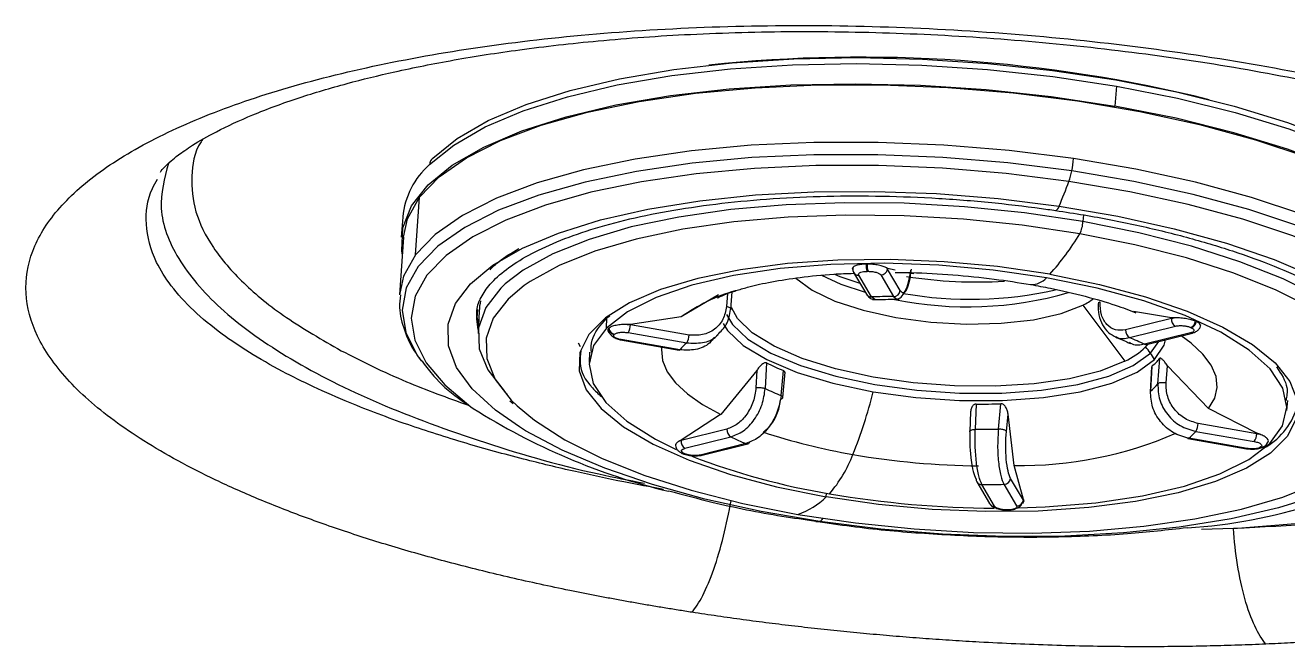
# Model space of a CAD drawing. Extents: x 525 to 613, y 487 to 635.
# Drawn here: x 569.126 to 571.44, y 580.882 to 582.021 of the extents above; entities that cross this region are included whole.
import ezdxf

# ---------------------------------------------------------------- set-up
doc = ezdxf.new("R2010")
doc.units = 0
doc.header["$MEASUREMENT"] = 0
doc.layers.add('1', color=4, linetype='Continuous')
doc.layers.add('STD TEST', color=3, linetype='Continuous')

# ---------------------------------------------------------------- blocks, each defined once
blk = doc.blocks.new('2023 VANGUARD')
at = {"layer": '1', "color": 3, "linetype": 'Continuous', "lineweight": 25}
for p, q in [((2.1658, -10.7813), (2.1632, -10.8181)), ((0.8816, -11.0905), (0.8889, -10.9848)), ((0.8581, -11.0212), (0.8555, -11.0581)), ((2.1055, -11.0173), (2.1046, -11.0297)), ((0.8594, -11.0583), (0.8521, -11.164)), ((1.683, -11.1172), (1.6823, -11.1151)), ((1.6844, -11.1228), (1.7077, -11.1624)), ((1.7171, -11.1675), (1.6938, -11.1279)), ((1.7072, -11.1076), (1.7092, -11.1076)), ((1.709, -11.1208), (1.7109, -11.1207)), ((1.7342, -11.1274), (1.7575, -11.167)), ((1.7466, -11.1158), (1.7447, -11.1144)), ((1.7447, -11.1144), (1.7465, -11.1165)), ((1.7465, -11.1165), (1.7466, -11.1158)), ((1.7698, -11.1561), (1.7465, -11.1165)), ((1.7607, -11.1185), (1.7466, -11.1158)), ((1.7858, -11.1237), (1.7948, -11.1249)), ((1.4369, -11.1637), (1.3684, -11.2044)), ((1.4533, -11.1616), (1.4514, -11.1853)), ((1.4594, -11.1899), (1.4619, -11.1583)), ((1.7233, -11.1721), (1.7171, -11.1675)), ((1.7575, -11.167), (1.7635, -11.1715)), ((0.9936, -11.2045), (0.9939, -11.1966)), ((0.9943, -11.2063), (0.9954, -11.1907)), ((0.9981, -11.1934), (0.996, -11.235)), ((2.1046, -11.1827), (2.1816, -11.2855)), ((2.2669, -11.2063), (2.1974, -11.1946)), ((0.9943, -11.2063), (0.9967, -11.2216)), ((1.2313, -11.2247), (1.2322, -11.2063)), ((1.2322, -11.2063), (1.2377, -11.2023)), ((1.2755, -11.218), (1.2696, -11.218)), ((1.2696, -11.218), (1.2755, -11.2188)), ((1.3684, -11.2044), (1.2755, -11.218)), ((1.2755, -11.2188), (1.2755, -11.218)), ((1.3829, -11.2375), (1.2755, -11.2188)), ((2.2669, -11.207), (2.1827, -11.2279)), ((2.2717, -11.206), (2.2669, -11.2063)), ((2.2669, -11.207), (2.2717, -11.206)), ((2.2669, -11.2063), (2.2669, -11.207)), ((2.311, -11.2123), (2.3123, -11.2129)), ((1.2353, -11.2257), (1.2359, -11.2251)), ((1.2457, -11.2367), (1.2463, -11.236)), ((1.2711, -11.2332), (1.3785, -11.2519)), ((2.1899, -11.2422), (2.274, -11.2213)), ((2.3016, -11.2336), (2.2175, -11.2545)), ((2.2211, -11.2549), (2.3052, -11.234)), ((2.3017, -11.2235), (2.3031, -11.2241)), ((1.1793, -11.252), (1.1835, -11.2586)), ((1.257, -11.2466), (1.3644, -11.2652)), ((1.3657, -11.2647), (1.2582, -11.246)), ((2.2243, -11.2541), (2.2194, -11.2594)), ((2.2283, -11.2705), (2.2436, -11.2493)), ((1.2006, -11.2691), (1.1997, -11.2876)), ((1.5248, -11.2888), (1.5224, -11.3355)), ((2.2419, -11.327), (2.2454, -11.2803)), ((1.5069, -11.3026), (1.4407, -11.3831)), ((1.5069, -11.3026), (1.5053, -11.3343)), ((1.5515, -11.3485), (1.5556, -11.3026)), ((1.5546, -11.3522), (1.5587, -11.3056)), ((2.2304, -11.2956), (2.2276, -11.3422)), ((2.2311, -11.2945), (2.2283, -11.3405)), ((2.2569, -11.3254), (2.2593, -11.2937)), ((2.3348, -11.3725), (2.2593, -11.2937)), ((1.0544, -11.3583), (1.0602, -11.3632)), ((2.4782, -11.376), (2.4798, -11.3576)), ((1.8987, -11.3785), (1.8973, -11.4141)), ((1.9091, -11.364), (1.9071, -11.4104)), ((1.9498, -11.4099), (1.9542, -11.3635)), ((1.9643, -11.4141), (1.9673, -11.3827)), ((1.9786, -11.4767), (1.9673, -11.3827)), ((2.4231, -11.4176), (2.3348, -11.3725)), ((1.4406, -11.3831), (1.3682, -11.4302)), ((2.423, -11.4184), (2.3156, -11.3997)), ((1.4523, -11.4099), (1.3682, -11.4309)), ((1.3753, -11.4452), (1.4594, -11.4242)), ((2.2971, -11.4275), (2.4045, -11.4461)), ((2.4058, -11.4456), (2.2984, -11.4269)), ((2.3112, -11.4141), (2.4186, -11.4328)), ((2.4231, -11.4176), (2.423, -11.4184)), ((2.423, -11.4184), (2.4286, -11.4195)), ((2.4286, -11.4195), (2.4231, -11.4176)), ((1.3682, -11.4302), (1.3641, -11.4322)), ((1.3641, -11.4322), (1.3682, -11.4309)), ((1.3682, -11.4309), (1.3682, -11.4302)), ((1.487, -11.4365), (1.4029, -11.4575)), ((1.4065, -11.4579), (1.4906, -11.4369)), ((2.4312, -11.4421), (2.4306, -11.4427)), ((2.4397, -11.44), (2.4403, -11.4394)), ((1.3698, -11.4544), (1.3711, -11.455)), ((1.3752, -11.4553), (1.3738, -11.4547)), ((1.9954, -11.5392), (1.9786, -11.4767)), ((1.9099, -11.5066), (1.9332, -11.5463)), ((1.9427, -11.5514), (1.9194, -11.5117)), ((1.9598, -11.5112), (1.9831, -11.5509)), ((1.9954, -11.54), (1.9721, -11.5003)), ((1.6343, -11.5343), (1.6347, -11.5274)), ((1.9943, -11.5463), (1.996, -11.5421)), ((1.996, -11.5421), (1.9954, -11.5392)), ((1.9954, -11.5392), (1.9954, -11.54)), ((1.9954, -11.54), (1.996, -11.5421)), ((1.9679, -11.558), (1.9659, -11.558)), ((1.9668, -11.5588), (1.9688, -11.5588)), ((2.3803, -11.5923), (2.322, -11.5938))]:
    blk.add_line(p, q, dxfattribs=at)
at = {"layer": '1', "color": 3, "linetype": 'Continuous', "lineweight": 25, "flags": 128}
for points in [[(0.9135, -10.9131), (0.9576, -10.8773), (1.0147, -10.8444), (1.0841, -10.8149), (1.1648, -10.7892), (1.2556, -10.7677), (1.3551, -10.7507), (1.462, -10.7385), (1.5746, -10.7312), (1.6913, -10.729), (1.8104, -10.7318), (1.9302, -10.7397), (2.049, -10.7525), (2.1649, -10.77), (2.2763, -10.792), (2.3816, -10.8182), (2.4792, -10.8481), (2.5678, -10.8814), (2.646, -10.9175), (2.7127, -10.956), (2.7669, -10.9962), (2.8078, -11.0376), (2.8349, -11.0796), (2.8427, -11.0997)], [(0.9072, -10.9252), (0.9515, -10.8892), (1.0089, -10.8561), (1.0788, -10.8264), (1.1599, -10.8006), (1.2512, -10.7789), (1.3513, -10.7619), (1.4588, -10.7496), (1.5721, -10.7422), (1.6895, -10.74), (1.8093, -10.7428), (1.9298, -10.7508), (2.0492, -10.7636), (2.1658, -10.7813)], [(0.8573, -11.0886), (0.8563, -11.0824), (0.858, -11.0408), (0.8742, -11.0006), (0.9046, -10.9621), (0.9489, -10.9261), (1.0064, -10.893), (1.0762, -10.8633), (1.1574, -10.8374), (1.2487, -10.8158), (1.3488, -10.7987), (1.4563, -10.7864), (1.5695, -10.7791), (1.6869, -10.7769), (1.8067, -10.7797), (1.9272, -10.7876), (2.0466, -10.8005), (2.1632, -10.8181)], [(0.8889, -10.9848), (0.925, -10.9475), (0.9747, -10.9127), (1.0372, -10.8811), (1.1115, -10.8531), (1.1967, -10.8291), (1.2915, -10.8094), (1.3944, -10.7943), (1.5041, -10.7841), (1.6188, -10.7789), (1.7369, -10.7788), (1.8568, -10.7837), (1.9766, -10.7937), (2.0945, -10.8085)], [(2.1658, -10.7813), (2.2778, -10.8034), (2.3837, -10.8297), (2.482, -10.8598), (2.571, -10.8933), (2.6497, -10.9297), (2.7167, -10.9683), (2.7713, -11.0088), (2.8077, -11.0448)], [(2.0945, -10.8085), (2.209, -10.828), (2.3183, -10.8518), (2.4208, -10.8796), (2.515, -10.9111), (2.5995, -10.9457), (2.6732, -10.9829), (2.7349, -11.0222), (2.7838, -11.0631), (2.819, -11.1049), (2.8402, -11.147), (2.847, -11.1889), (2.8468, -11.1958)], [(2.8447, -11.2264), (2.8483, -11.2133), (2.8499, -11.1718), (2.8371, -11.1296), (2.8099, -11.0873), (2.7687, -11.0457), (2.7142, -11.0052), (2.6471, -10.9665), (2.5685, -10.9302), (2.4794, -10.8967), (2.3812, -10.8666), (2.2753, -10.8403), (2.1632, -10.8181)], [(2.0872, -10.9142), (1.9692, -10.8994), (1.8495, -10.8894), (1.7296, -10.8844), (1.6115, -10.8846), (1.4968, -10.8898), (1.3871, -10.9), (1.2842, -10.915), (1.1894, -10.9347), (1.1042, -10.9588), (1.0299, -10.9868), (0.9674, -11.0184), (0.9177, -11.0532), (0.8816, -11.0905)], [(2.0842, -10.9367), (1.967, -10.9219), (1.848, -10.9121), (1.729, -10.9071), (1.6116, -10.9073), (1.4977, -10.9124), (1.3887, -10.9226), (1.2865, -10.9375), (1.1923, -10.9571), (1.1077, -10.981), (1.0338, -11.0088), (0.9718, -11.0402), (0.9224, -11.0747), (0.8865, -11.1118), (0.8646, -11.151), (0.857, -11.1917), (0.8637, -11.2332), (0.8848, -11.2751), (0.8922, -11.2854)], [(2.8395, -11.3014), (2.8397, -11.2945), (2.8329, -11.2527), (2.8117, -11.2106), (2.7765, -11.1688), (2.7276, -11.1279), (2.6659, -11.0886), (2.5922, -11.0513), (2.5077, -11.0167), (2.4135, -10.9853), (2.311, -10.9575), (2.2017, -10.9336), (2.0872, -10.9142)], [(2.079, -10.9559), (1.9639, -10.9414), (1.847, -10.9317), (1.7301, -10.9268), (1.6148, -10.927), (1.5029, -10.9321), (1.3959, -10.942), (1.2954, -10.9567), (1.2029, -10.9759), (1.1198, -10.9994), (1.0472, -11.0267), (0.9863, -11.0576), (0.9378, -11.0915), (0.9025, -11.1279), (0.881, -11.1664), (0.8735, -11.2064), (0.8801, -11.2472), (0.9008, -11.2883), (0.9352, -11.3291), (0.9829, -11.369), (0.9873, -11.3721)], [(2.7785, -11.4206), (2.8022, -11.3944), (2.8241, -11.3552), (2.8318, -11.3145), (2.825, -11.273), (2.804, -11.2311), (2.7689, -11.1896), (2.7204, -11.149), (2.6591, -11.1099), (2.5859, -11.0729), (2.5019, -11.0386), (2.4083, -11.0073), (2.3065, -10.9797), (2.1979, -10.956), (2.0842, -10.9367)], [(2.7418, -11.4478), (2.7491, -11.4419), (2.7843, -11.4055), (2.8059, -11.367), (2.8134, -11.327), (2.8067, -11.2862), (2.786, -11.2451), (2.7516, -11.2043), (2.7039, -11.1644), (2.6437, -11.126), (2.5718, -11.0897), (2.4893, -11.0559), (2.3974, -11.0253), (2.2974, -10.9981), (2.1907, -10.9748), (2.079, -10.9559)], [(0.8594, -11.0583), (0.8668, -11.0243), (0.8889, -10.9848)], [(1.0719, -11.406), (1.0279, -11.3753), (0.9856, -11.3364), (0.9567, -11.2968), (0.9419, -11.2571), (0.9412, -11.2179), (0.9547, -11.1798), (0.9823, -11.1435), (1.0233, -11.1095), (1.0773, -11.0784), (1.1433, -11.0506), (1.2204, -11.0266), (1.3072, -11.0068), (1.4025, -10.9914), (1.5047, -10.9807), (1.6123, -10.975), (1.7234, -10.9742), (1.8364, -10.9784), (1.9495, -10.9875), (2.0609, -11.0014)], [(2.1046, -11.0297), (1.9974, -11.0137), (1.8875, -11.0024), (1.7769, -10.9961), (1.6674, -10.9949), (1.5608, -10.9987), (1.4591, -11.0075), (1.3639, -11.0212), (1.2769, -11.0395), (1.1995, -11.0622), (1.1332, -11.0887), (1.0789, -11.1187), (1.046, -11.1439)], [(2.0609, -11.0014), (2.1688, -11.0198), (2.2716, -11.0426), (2.3676, -11.0692), (2.4553, -11.0993), (2.5334, -11.1324), (2.6005, -11.1681), (2.6557, -11.2056), (2.698, -11.2445), (2.7268, -11.2841), (2.7417, -11.3239), (2.7424, -11.3631), (2.7288, -11.4011), (2.7013, -11.4374), (2.6602, -11.4714), (2.6063, -11.5025), (2.5848, -11.5125)], [(2.0987, -11.052), (1.9934, -11.0363), (1.8855, -11.0252), (1.7769, -11.019), (1.6693, -11.0178), (1.5647, -11.0216), (1.4647, -11.0302), (1.3713, -11.0437), (1.2858, -11.0617), (1.2098, -11.0839), (1.1447, -11.11), (1.0914, -11.1395), (1.0805, -11.147)], [(2.6419, -11.2455), (2.6396, -11.2431), (2.5961, -11.2053), (2.5397, -11.1689), (2.4714, -11.1347), (2.3923, -11.1031), (2.3037, -11.0748), (2.2073, -11.0502), (2.1046, -11.0297)], [(2.6268, -11.2645), (2.6241, -11.2616), (2.5814, -11.2244), (2.526, -11.1888), (2.4589, -11.1551), (2.3812, -11.1241), (2.2942, -11.0963), (2.1995, -11.0721), (2.0987, -11.052)], [(0.8816, -11.0905), (0.8595, -11.1299), (0.8521, -11.1638)], [(2.0439, -11.1262), (1.9482, -11.1122), (1.8501, -11.1031), (1.7518, -11.0991), (1.6554, -11.1002), (1.5631, -11.1065), (1.477, -11.1178), (1.3989, -11.1338), (1.3307, -11.1542), (1.2739, -11.1786), (1.2297, -11.2063), (1.199, -11.2368), (1.1827, -11.2694), (1.1811, -11.3033), (1.1941, -11.3379), (1.2216, -11.3722), (1.2628, -11.4057), (1.3169, -11.4374), (1.3827, -11.4668), (1.4587, -11.4931), (1.5432, -11.5157), (1.6343, -11.5343)], [(2.0378, -11.1325), (1.9402, -11.1184), (1.8402, -11.1095), (1.7402, -11.1061), (1.6426, -11.1081), (1.5498, -11.1157), (1.4641, -11.1286), (1.3877, -11.1464), (1.3224, -11.1687), (1.2698, -11.1951), (1.2313, -11.2247)], [(2.0439, -11.1262), (2.135, -11.1447), (2.2194, -11.1673), (2.2954, -11.1936), (2.3612, -11.223), (2.4153, -11.2547), (2.4566, -11.2882), (2.484, -11.3225), (2.4971, -11.3571), (2.4954, -11.391), (2.4791, -11.4236), (2.4485, -11.4541), (2.4043, -11.4818), (2.3474, -11.5062), (2.2792, -11.5266), (2.2012, -11.5426), (2.1151, -11.5539), (2.0228, -11.5602), (1.9264, -11.5613), (1.828, -11.5573), (1.7299, -11.5482), (1.6343, -11.5343)], [(1.6964, -11.1432), (1.6599, -11.1307), (1.6502, -11.1267)], [(1.683, -11.1172), (1.6831, -11.1194), (1.6836, -11.1212)], [(1.046, -11.1439), (1.0378, -11.1517), (1.0103, -11.1871), (0.9971, -11.2243), (0.9984, -11.2626), (1.014, -11.3014), (1.0439, -11.34), (1.0495, -11.3458)], [(1.0805, -11.147), (1.051, -11.1719), (1.024, -11.2066), (1.011, -11.2431), (1.0123, -11.2807), (1.0277, -11.3189), (1.057, -11.3568), (1.0677, -11.3674)], [(1.5783, -11.1327), (1.5787, -11.1331), (1.6083, -11.1552), (1.6501, -11.1752), (1.702, -11.1922), (1.7616, -11.2053), (1.8257, -11.2139), (1.8913, -11.2175), (1.955, -11.216), (2.0137, -11.2095), (2.0644, -11.1982), (2.1046, -11.1827)], [(1.7064, -11.1598), (1.6618, -11.1451), (1.626, -11.1284)], [(2.4469, -11.4361), (2.4705, -11.4039), (2.4785, -11.3698), (2.4708, -11.3347), (2.4476, -11.2996), (2.4094, -11.2652), (2.3571, -11.2324), (2.292, -11.202), (2.2159, -11.1748), (2.1304, -11.1514), (2.0378, -11.1325)], [(2.1816, -11.2855), (2.1361, -11.3036), (2.0799, -11.3176), (2.015, -11.3271), (1.9438, -11.3315), (1.8691, -11.3309), (1.7935, -11.3251), (1.7201, -11.3145), (1.6514, -11.2994), (1.5902, -11.2803), (1.5386, -11.2581), (1.4987, -11.2335), (1.4718, -11.2074), (1.4608, -11.187)], [(0.9964, -11.2274), (0.9938, -11.2084), (0.9936, -11.2045)], [(1.4451, -11.2167), (1.4531, -11.229), (1.4822, -11.2566), (1.5253, -11.2826), (1.5808, -11.306), (1.6465, -11.3259), (1.7199, -11.3415)], [(1.4514, -11.1997), (1.4622, -11.2182), (1.4907, -11.2452), (1.5329, -11.2706), (1.5872, -11.2935), (1.6515, -11.313), (1.7234, -11.3283), (1.8, -11.3388), (1.8785, -11.3442), (1.9558, -11.3442), (2.0289, -11.3388), (2.0951, -11.3282), (2.1518, -11.3129), (2.1967, -11.2934), (2.2283, -11.2705)], [(1.2313, -11.2247), (1.2077, -11.257), (1.1996, -11.2911), (1.2073, -11.3261), (1.2305, -11.3613), (1.2688, -11.3957), (1.321, -11.4285), (1.3589, -11.4472)], [(2.3347, -11.3725), (2.346, -11.3534), (2.3505, -11.3336), (2.3485, -11.3133), (2.3397, -11.2928), (2.3244, -11.2725), (2.3028, -11.2524), (2.2846, -11.2391)], [(1.2565, -11.2463), (1.2569, -11.2465), (1.2576, -11.2465), (1.2582, -11.246)], [(1.3324, -11.2597), (1.332, -11.264), (1.334, -11.2842), (1.3428, -11.3047), (1.358, -11.3251), (1.3797, -11.3451), (1.4073, -11.3646), (1.4407, -11.3831)], [(1.3657, -11.2647), (1.365, -11.2652), (1.3644, -11.2652)], [(2.2359, -11.2825), (2.2533, -11.2564), (2.2558, -11.2463)], [(1.7199, -11.3415), (1.7982, -11.3523), (1.8784, -11.3577), (1.9574, -11.3577), (2.0321, -11.3522), (2.0998, -11.3414), (2.1577, -11.3258), (2.2037, -11.3059), (2.2359, -11.2825)], [(1.0677, -11.3674), (1.0997, -11.3939), (1.1551, -11.4296), (1.2222, -11.4633), (1.2999, -11.4942), (1.3868, -11.5221), (1.4815, -11.5462), (1.5824, -11.5664)], [(1.6227, -11.5795), (1.5147, -11.5611), (1.4119, -11.5384), (1.3159, -11.5117), (1.2282, -11.4816), (1.1502, -11.4485), (1.0831, -11.4129), (1.0719, -11.406)], [(2.2971, -11.4275), (2.2977, -11.4274), (2.2984, -11.4269)], [(1.5824, -11.5664), (1.6877, -11.5821), (1.7955, -11.5931), (1.9042, -11.5993), (2.0118, -11.6006), (2.1164, -11.5968), (2.2163, -11.5881), (2.3098, -11.5747), (2.3953, -11.5567), (2.4712, -11.5345), (2.5364, -11.5084), (2.5897, -11.4789), (2.6286, -11.448)], [(1.9862, -11.5545), (2.0356, -11.5527), (2.1283, -11.5452), (2.214, -11.5323), (2.2904, -11.5145), (2.3557, -11.4921), (2.4083, -11.4658), (2.4469, -11.4361)], [(2.4058, -11.4456), (2.4051, -11.4461), (2.4045, -11.4461)], [(2.5848, -11.5125), (2.5402, -11.5303), (2.4632, -11.5543), (2.3763, -11.5742), (2.281, -11.5895), (2.1788, -11.6002), (2.0713, -11.606), (1.9602, -11.6067), (1.8472, -11.6026), (1.7341, -11.5934), (1.6227, -11.5795)], [(1.9338, -11.5471), (1.9335, -11.5467), (1.9332, -11.5463)], [(1.9668, -11.5588), (1.9668, -11.5588), (1.9664, -11.5586), (1.9659, -11.558)], [(1.9679, -11.558), (1.9684, -11.5586), (1.9688, -11.5588), (1.9692, -11.5586), (1.9693, -11.5585)]]:
    blk.add_lwpolyline(points, dxfattribs=at)
at = {"layer": '1', "color": 3, "linetype": 'Continuous', "lineweight": 25}
for centre, radius, start, end in [((1.6965, -13.392), 2.6638, 76.1075, 95.9813), ((0.9236, -10.9262), 0.0165, 127.6969, 176.7211), ((1.9026, -10.901), 0.1851, 348.8818, 355.9126), ((1.005, -11.0358), 0.1477, 131.4842, 174.3108), ((1.9625, -10.9141), 0.1238, 340.2743, 349.4837), ((0.8689, -10.5001), 1.2931, 337.1923, 339.3639), ((2.0512, -11), 0.00983, 290.5091, 351.6951), ((2.0489, -11.0268), 0.0558, 333.1642, 357.076), ((1.6866, -10.8049), 0.4805, 318.0373, 329.0457), ((1.6934, -11.1173), 0.0106, 207.454, 272.0707), ((1.7384, -11.1101), 0.0313, 175.4463, 199.8636), ((1.7404, -11.1101), 0.0313, 175.4463, 199.8636), ((1.7341, -11.1149), 0.0125, 270.4413, 352.8266), ((1.9102, -10.2971), 0.8431, 261.2182, 273.4307), ((2.0107, -11.1095), 0.0355, 266.6385, 319.6989), ((1.5567, -11.4664), 0.3226, 106.0881, 125.7097), ((1.7167, -11.1569), 0.0106, 211.3152, 272.0113), ((1.7531, -12.498), 1.3309, 89.8106, 91.5517), ((1.7574, -11.1546), 0.0125, 270.4412, 352.8285), ((1.8936, -10.525), 0.6609, 258.2823, 286.217), ((1.8988, -10.472), 0.7001, 259.8406, 282.8437), ((2.0467, -11.0661), 0.1302, 296.3644, 306.4123), ((1.0994, -11.1985), 0.1014, 166.6877, 177.0869), ((1.2477, -11.2182), 0.0278, 327.278, 358.7422), ((2.282, -11.2084), 0.0152, 174.7626, 238.2454), ((2.2968, -11.21), 0.0144, 290.1061, 350.7806), ((2.2981, -11.2106), 0.0144, 290.1061, 350.7806), ((1.248, -11.2241), 0.0128, 187.2859, 259.611), ((1.2486, -11.2234), 0.0128, 187.2859, 259.611), ((1.3551, -11.2368), 0.0278, 327.2782, 358.7427), ((2.1979, -11.2293), 0.0152, 174.7615, 238.2453), ((1.9775, -11.7553), 0.5553, 64.395, 67.5137), ((2.3039, -11.2289), 0.00527, 243.6442, 295.5349), ((1.4565, -11.343), 0.12, 130.5609, 139.2257), ((2.1174, -11.1519), 0.1482, 295.6349, 313.4729), ((2.2198, -11.2496), 0.00546, 244.256, 283.2077), ((2.122, -11.3468), 0.1308, 35.6583, 41.8924), ((1.73, -10.8702), 0.4662, 243.8829, 248.0259), ((2.1233, -11.3458), 0.1292, 29.3767, 35.6616), ((2.1674, -11.2163), 0.1008, 309.1392, 320.6474), ((1.7268, -10.9165), 0.4663, 243.996, 247.9126), ((2.1643, -11.2626), 0.1008, 309.4533, 320.3333), ((0.9884, -11.1698), 0.7514, 337.571, 346.7906), ((1.6243, -10.3685), 1.1887, 237.5926, 256.4183), ((1.9184, -10.2465), 1.1176, 269.5248, 271.8374), ((2.3745, -11.3327), 0.1281, 300.8172, 344.7164), ((2.2878, -11.3991), 0.0278, 327.2782, 358.7426), ((1.4674, -11.4113), 0.0152, 174.7614, 238.2453), ((1.6994, -10.9235), 0.5553, 244.395, 247.5137), ((1.863, -10.3878), 1.0837, 251.4281, 260.436), ((1.9152, -10.2927), 1.1177, 269.588, 271.7742), ((1.989, -10.7566), 0.7202, 269.1721, 293.3773), ((2.2978, -11.4257), 0.00185, 191.6075, 249.0677), ((2.2204, -11.3357), 0.12, 310.5609, 319.2257), ((2.3952, -11.4177), 0.0278, 327.278, 358.7422), ((1.3833, -11.4323), 0.0152, 174.7626, 238.2454), ((1.4894, -11.4316), 0.00546, 244.256, 283.2077), ((1.4885, -11.4306), 0.00666, 288.3542, 341.91), ((2.2404, -10.6507), 0.9417, 273.3997, 302.1722), ((2.4325, -11.4327), 0.0102, 258.8942, 314.1052), ((2.4332, -11.4324), 0.00996, 258.2463, 344.7723), ((1.3722, -11.4489), 0.00596, 236.3902, 285.8623), ((1.3735, -11.4493), 0.00615, 246.8366, 285.3354), ((1.843, -10.2876), 1.2572, 248.784, 260.724), ((1.4053, -11.4526), 0.00546, 244.256, 283.2076), ((1.4517, -11.3681), 0.2476, 319.6421, 339.0805), ((1.9297, -10.022), 1.4556, 260.2388, 269.3599), ((1.9187, -11.5016), 0.0101, 177.3341, 210.2893), ((1.919, -11.5011), 0.0106, 211.3152, 272.0113), ((1.9238, -10.1808), 1.3309, 269.8106, 271.5517), ((1.9597, -11.4988), 0.0125, 270.4412, 352.8284), ((1.5361, -11.4336), 0.1406, 289.2292, 314.2926), ((1.9503, -9.7257), 1.8292, 260.2436, 269.7318), ((1.983, -11.5384), 0.0125, 270.4413, 352.8266), ((1.9423, -11.5407), 0.0107, 217.2089, 271.8112), ((1.6202, -11.5419), 0.0377, 262.0937, 273.8169), ((1.6177, -11.5701), 0.0106, 298.0633, 340.2041)]:
    blk.add_arc(centre, radius, start, end, dxfattribs=at)
for points, knots in [([(1.3879, -11.7458), (1.3795, -11.7444), (1.3626, -11.7418), (1.3373, -11.7377), (1.3122, -11.7335), (1.2872, -11.7292), (1.2624, -11.7247), (1.2376, -11.7202), (1.213, -11.7155), (1.1884, -11.7107), (1.1356, -11.7001), (1.0562, -11.6828), (0.9533, -11.6575), (0.8552, -11.6304), (0.7617, -11.6012), (0.6735, -11.5703), (0.5909, -11.5378), (0.5146, -11.5037), (0.4451, -11.4683), (0.3827, -11.4318), (0.3098, -11.3822), (0.2376, -11.3182), (0.1834, -11.2396), (0.1622, -11.1608), (0.1746, -11.083), (0.2203, -11.0081), (0.2854, -10.9492), (0.3529, -10.9049), (0.4113, -10.8732), (0.4767, -10.8433), (0.5727, -10.806), (0.7094, -10.7646), (0.8959, -10.7244), (1.102, -10.6944), (1.3229, -10.6756), (1.5547, -10.6682), (1.793, -10.6726), (2.0327, -10.6886), (2.2701, -10.7161), (2.4995, -10.7542), (2.7174, -10.8024), (2.9192, -10.8595), (3.1015, -10.9244), (3.2595, -10.9955), (3.3688, -11.0585), (3.4414, -11.1104), (3.4884, -11.15), (3.5279, -11.1901), (3.5592, -11.2302), (3.5823, -11.2702), (3.5942, -11.302), (3.5996, -11.3258), (3.6019, -11.3416), (3.6028, -11.3573), (3.6025, -11.3729), (3.6012, -11.3832), (3.6005, -11.3884)], [0, 0, 0, 0, 0.003462, 0.006926, 0.010391, 0.013859, 0.017331, 0.020807, 0.02429, 0.027779, 0.031275, 0.046971, 0.062533, 0.07812, 0.093684, 0.109412, 0.125127, 0.140835, 0.1566, 0.172343, 0.188048, 0.219145, 0.250389, 0.281699, 0.3128, 0.344153, 0.375277, 0.390842, 0.406545, 0.422226, 0.437812, 0.46894, 0.500291, 0.531392, 0.562708, 0.593912, 0.625049, 0.656372, 0.687465, 0.718808, 0.749941, 0.781173, 0.812566, 0.843941, 0.874983, 0.890551, 0.906218, 0.921927, 0.937485, 0.953074, 0.968621, 0.974919, 0.9812, 0.987471, 0.993736, 1, 1, 1, 1]), ([(0.414, -10.9389), (0.4161, -10.936), (0.42, -10.9306), (0.4315, -10.9199), (0.447, -10.9072), (0.4741, -10.8882), (0.518, -10.863), (0.5826, -10.8331), (0.6635, -10.8032), (0.7514, -10.777), (0.8461, -10.7537), (0.9514, -10.7326), (1.0761, -10.7132), (1.2205, -10.6968), (1.3886, -10.6849), (1.5761, -10.6798), (1.7757, -10.6832), (1.9795, -10.6953), (2.1833, -10.7162), (2.3831, -10.7455), (2.5703, -10.7819), (2.7346, -10.8221), (2.8692, -10.8617), (2.9768, -10.8988), (3.0718, -10.9362), (3.1545, -10.9737), (3.2351, -11.0166), (3.2932, -11.0537), (3.3346, -11.0846), (3.3634, -11.1094), (3.373, -11.1203), (3.378, -11.126)], [0, 0, 0, 0, 0.02862, 0.051392, 0.068259, 0.089561, 0.116422, 0.149129, 0.183838, 0.215104, 0.242957, 0.274717, 0.307205, 0.343568, 0.384013, 0.427765, 0.472579, 0.518001, 0.563356, 0.609188, 0.65524, 0.697516, 0.734378, 0.765727, 0.793464, 0.827848, 0.858554, 0.896338, 0.926954, 0.961697, 1, 1, 1, 1]), ([(0.4912, -10.8792), (0.4903, -10.8805), (0.4755, -10.902), (0.4692, -10.9464), (0.4747, -11.0113), (0.5072, -11.0771), (0.5631, -11.1423), (0.6407, -11.2061), (0.7103, -11.2462), (0.7451, -11.2662)], [0, 0, 0, 0, 0.010639, 0.175533, 0.340426, 0.50532, 0.670213, 0.835107, 1, 1, 1, 1]), ([(0.4286, -10.9229), (0.4214, -10.9503), (0.4063, -11.0074), (0.4408, -11.0975), (0.5175, -11.189), (0.6383, -11.2771), (0.7977, -11.3592), (0.9926, -11.4317), (1.1634, -11.4824), (1.2729, -11.5037), (1.3009, -11.5091)], [0, 0, 0, 0, 0.127263, 0.264827, 0.40239, 0.539953, 0.677517, 0.81508, 0.952644, 1, 1, 1, 1]), ([(1.3359, -11.5204), (1.3116, -11.516), (1.2566, -11.5059), (1.1708, -11.4874), (1.0736, -11.4641), (0.9702, -11.4355), (0.863, -11.4013), (0.7703, -11.3663), (0.6952, -11.3333), (0.6332, -11.3025), (0.5769, -11.2703), (0.5218, -11.233), (0.4725, -11.1923), (0.4326, -11.1483), (0.3994, -11.0953), (0.3843, -11.0354), (0.3899, -10.9842), (0.4053, -10.9574), (0.4086, -10.9516)], [0, 0, 0, 0, 0.038837, 0.0879382, 0.1425027, 0.205849, 0.2750242, 0.3500538, 0.40238, 0.4505809, 0.5082786, 0.5624306, 0.6303958, 0.7002209, 0.765555, 0.8720266, 0.9725137, 1, 1, 1, 1]), ([(0.9945, -11.202), (0.9943, -11.1999), (0.9928, -11.1886), (0.9995, -11.1709), (1.0169, -11.144), (1.0459, -11.1174), (1.0871, -11.0909), (1.1391, -11.0662), (1.2014, -11.0438), (1.2733, -11.0242), (1.354, -11.008), (1.442, -10.9954), (1.5362, -10.9868), (1.6349, -10.9824), (1.7369, -10.9822), (1.8404, -10.9863), (1.9422, -10.9946), (2.0134, -11.0032), (2.0499, -11.0085), (2.0546, -11.0092)], [0, 0, 0, 0, 0.016605, 0.09187, 0.153238, 0.21866, 0.281954, 0.345105, 0.40866, 0.472737, 0.537256, 0.602107, 0.667198, 0.732455, 0.797822, 0.863257, 0.928723, 0.990731, 1, 1, 1, 1]), ([(2.0546, -11.0092), (2.0721, -11.0119), (2.1228, -11.0197), (2.204, -11.0356), (2.2952, -11.0577), (2.3797, -11.0829), (2.4562, -11.1108), (2.5234, -11.1407), (2.5804, -11.172), (2.6262, -11.2039), (2.6603, -11.2353), (2.6823, -11.2649), (2.6934, -11.2895), (2.6937, -11.3029), (2.6939, -11.3088)], [0, 0, 0, 0, 0.047323, 0.137361, 0.227304, 0.317035, 0.406465, 0.495476, 0.583917, 0.671623, 0.758511, 0.844913, 0.931815, 1, 1, 1, 1]), ([(1.0181, -11.1178), (1.0232, -11.1126), (1.0364, -11.0993), (1.0576, -11.0868), (1.0706, -11.0792)], [0, 0, 0, 0, 0.386338, 1, 1, 1, 1]), ([(1.471, -11.1556), (1.4778, -11.1534), (1.495, -11.1481), (1.5341, -11.1395), (1.5864, -11.1315), (1.6376, -11.126), (1.6721, -11.1247), (1.6843, -11.1243)], [0, 0, 0, 0, 0.149602, 0.374583, 0.613497, 0.863786, 1, 1, 1, 1]), ([(1.7072, -11.1076), (1.7038, -11.1078), (1.6969, -11.1081), (1.6888, -11.11), (1.6833, -11.1125), (1.6827, -11.1143), (1.6823, -11.1151)], [0, 0, 0, 0, 0.247558, 0.500834, 0.753648, 1, 1, 1, 1]), ([(1.6835, -11.1134), (1.6831, -11.1149), (1.6824, -11.1173), (1.6833, -11.1209), (1.6844, -11.1228), (1.685, -11.1237)], [0, 0, 0, 0, 0.422366, 0.711929, 1, 1, 1, 1]), ([(1.6938, -11.1279), (1.6936, -11.1269), (1.6931, -11.1248), (1.6969, -11.1225), (1.7024, -11.1211), (1.7068, -11.1209), (1.709, -11.1208)], [0, 0, 0, 0, 0.279486, 0.559002, 0.779415, 1, 1, 1, 1]), ([(1.7447, -11.1144), (1.7429, -11.1135), (1.7393, -11.1118), (1.7304, -11.1095), (1.7199, -11.1079), (1.7127, -11.1077), (1.7092, -11.1076)], [0, 0, 0, 0, 0.246603, 0.499388, 0.752586, 1, 1, 1, 1]), ([(1.7109, -11.1207), (1.7138, -11.1208), (1.7196, -11.121), (1.727, -11.1228), (1.7321, -11.125), (1.7335, -11.1266), (1.7342, -11.1274)], [0, 0, 0, 0, 0.279658, 0.559227, 0.779582, 1, 1, 1, 1]), ([(1.7607, -11.123), (1.7705, -11.123), (1.8052, -11.123), (1.8665, -11.1268), (1.9403, -11.134), (1.9866, -11.1414), (2.0087, -11.1449)], [0, 0, 0, 0, 0.120039, 0.421171, 0.723738, 1, 1, 1, 1]), ([(1.7634, -11.1719), (1.7661, -11.1711), (1.7714, -11.1694), (1.779, -11.1578), (1.7856, -11.1408), (1.7881, -11.1262), (1.7894, -11.1189)], [0, 0, 0, 0, 0.253419, 0.504157, 0.752482, 1, 1, 1, 1]), ([(1.7896, -11.1169), (1.7886, -11.1248), (1.7866, -11.1405), (1.7814, -11.1558), (1.7755, -11.1625), (1.7717, -11.1583), (1.7698, -11.1561)], [0, 0, 0, 0, 0.249817, 0.500222, 0.750496, 1, 1, 1, 1]), ([(2.3803, -11.5923), (2.4614, -11.586), (2.6236, -11.5733), (2.8403, -11.5346), (3.0288, -11.4829), (3.1817, -11.4182), (3.2952, -11.3431), (3.3633, -11.2596), (3.3892, -11.1824), (3.3733, -11.1333), (3.3673, -11.1147)], [0, 0, 0, 0, 0.13147, 0.262941, 0.394411, 0.525881, 0.657352, 0.788822, 0.920292, 1, 1, 1, 1]), ([(2.0087, -11.1449), (2.0209, -11.1472), (2.056, -11.1536), (2.1094, -11.1661), (2.1629, -11.1817), (2.1896, -11.192), (2.2016, -11.1966)], [0, 0, 0, 0, 0.16056, 0.462374, 0.757169, 1, 1, 1, 1]), ([(0.8537, -11.1639), (0.8529, -11.1716), (0.8504, -11.1937), (0.8607, -11.2304), (0.8755, -11.264), (0.8907, -11.2822), (0.895, -11.2875)], [0, 0, 0, 0, 0.17852, 0.51668, 0.859963, 1, 1, 1, 1]), ([(1.4352, -11.1692), (1.4349, -11.1694), (1.4338, -11.1701), (1.4426, -11.1655), (1.4552, -11.1601), (1.468, -11.1564), (1.471, -11.1556)], [0, 0, 0, 0, 0.131711, 0.495861, 0.881347, 1, 1, 1, 1]), ([(1.7098, -11.1648), (1.7116, -11.1669), (1.7157, -11.1718), (1.7206, -11.1722), (1.7235, -11.1724)], [0, 0, 0, 0, 0.430621, 1, 1, 1, 1]), ([(1.7192, -11.1726), (1.7317, -11.1723), (1.7477, -11.1719), (1.764, -11.172), (1.7676, -11.1721)], [0, 0, 0, 0, 0.779348, 1, 1, 1, 1]), ([(1.4514, -11.1853), (1.4498, -11.1934), (1.4466, -11.2097), (1.4302, -11.228), (1.4081, -11.2389), (1.3913, -11.238), (1.3829, -11.2375)], [0, 0, 0, 0, 0.249816, 0.500222, 0.750495, 1, 1, 1, 1]), ([(1.435, -11.2369), (1.441, -11.2311), (1.4537, -11.2188), (1.457, -11.2005), (1.4588, -11.1908)], [0, 0, 0, 0, 0.4680339, 1, 1, 1, 1]), ([(1.4514, -11.1853), (1.4521, -11.1854), (1.4536, -11.1857), (1.4561, -11.1865), (1.4584, -11.1878), (1.4595, -11.1891), (1.4594, -11.1901), (1.459, -11.1906), (1.4588, -11.1908)], [0, 0, 0, 0, 0.124722, 0.249344, 0.5, 0.750656, 0.875278, 1, 1, 1, 1]), ([(2.1322, -11.1798), (2.1323, -11.1869), (2.1327, -11.2012), (2.1399, -11.2194), (2.1508, -11.2338), (2.1607, -11.2388), (2.1657, -11.2414)], [0, 0, 0, 0, 0.251475, 0.50044, 0.749518, 1, 1, 1, 1]), ([(2.1361, -11.1772), (2.1354, -11.1774), (2.1339, -11.1778), (2.1332, -11.1784), (2.1327, -11.1787)], [0, 0, 0, 0, 0.481432, 1, 1, 1, 1]), ([(2.1827, -11.2279), (2.1763, -11.2286), (2.1633, -11.23), (2.1476, -11.2195), (2.1371, -11.2014), (2.1364, -11.1852), (2.1361, -11.1772)], [0, 0, 0, 0, 0.249775, 0.50014, 0.75045, 1, 1, 1, 1]), ([(1.2037, -11.2694), (1.2035, -11.2619), (1.2027, -11.2398), (1.2205, -11.2196), (1.2322, -11.2063)], [0, 0, 0, 0, 0.341616, 1, 1, 1, 1]), ([(1.2696, -11.218), (1.266, -11.2181), (1.2588, -11.2183), (1.2487, -11.2197), (1.2403, -11.2219), (1.2374, -11.224), (1.2359, -11.2251)], [0, 0, 0, 0, 0.246603, 0.499388, 0.752586, 1, 1, 1, 1]), ([(2.311, -11.2123), (2.3083, -11.2113), (2.303, -11.2093), (2.2924, -11.2073), (2.2814, -11.2061), (2.2749, -11.2061), (2.2717, -11.206)], [0, 0, 0, 0, 0.247558, 0.500834, 0.753648, 1, 1, 1, 1]), ([(2.274, -11.2213), (2.2764, -11.2208), (2.2812, -11.22), (2.2895, -11.2204), (2.2967, -11.2216), (2.3, -11.2229), (2.3017, -11.2235)], [0, 0, 0, 0, 0.279486, 0.559002, 0.779415, 1, 1, 1, 1]), ([(2.3202, -11.2199), (2.3198, -11.2187), (2.3188, -11.2163), (2.3145, -11.214), (2.3123, -11.2129)], [0, 0, 0, 0, 0.505777, 1, 1, 1, 1]), ([(2.3145, -11.229), (2.315, -11.2287), (2.3172, -11.2271), (2.3195, -11.2237), (2.3202, -11.2206), (2.3205, -11.2191)], [0, 0, 0, 0, 0.145109, 0.571319, 1, 1, 1, 1]), ([(1.2353, -11.2257), (1.2345, -11.2269), (1.2329, -11.2292), (1.2349, -11.2315), (1.2359, -11.2326)], [0, 0, 0, 0, 0.503657, 1, 1, 1, 1]), ([(1.2345, -11.2293), (1.2353, -11.2311), (1.2368, -11.2347), (1.2421, -11.2398), (1.2488, -11.2439), (1.254, -11.2455), (1.2565, -11.2463)], [0, 0, 0, 0, 0.2596718, 0.5155744, 0.7630714, 1, 1, 1, 1]), ([(1.2582, -11.246), (1.2556, -11.2454), (1.2504, -11.2442), (1.2459, -11.2415), (1.2442, -11.2389), (1.2452, -11.2374), (1.2457, -11.2367)], [0, 0, 0, 0, 0.279486, 0.559002, 0.779415, 1, 1, 1, 1]), ([(1.2463, -11.236), (1.2476, -11.2352), (1.2501, -11.2335), (1.2571, -11.2324), (1.2644, -11.2323), (1.2689, -11.2329), (1.2711, -11.2332)], [0, 0, 0, 0, 0.279658, 0.559227, 0.779582, 1, 1, 1, 1]), ([(1.4293, -11.2413), (1.4264, -11.2451), (1.418, -11.2564), (1.395, -11.2662), (1.3754, -11.2652), (1.3657, -11.2647)], [0, 0, 0, 0, 0.207462, 0.603712, 1, 1, 1, 1]), ([(1.3785, -11.2519), (1.3882, -11.2523), (1.4076, -11.2532), (1.4277, -11.2459), (1.4343, -11.2378), (1.435, -11.2369)], [0, 0, 0, 0, 0.471677, 0.943308, 1, 1, 1, 1]), ([(1.4303, -11.2425), (1.4312, -11.2414), (1.4325, -11.2399), (1.4353, -11.2375), (1.4359, -11.237)], [0, 0, 0, 0, 0.7798748, 1, 1, 1, 1]), ([(2.1614, -11.2398), (2.1696, -11.2433), (2.1801, -11.2477), (2.1894, -11.2522), (2.1914, -11.2532)], [0, 0, 0, 0, 0.779923, 1, 1, 1, 1]), ([(2.1651, -11.2404), (2.166, -11.2411), (2.1728, -11.2457), (2.1819, -11.2438), (2.1899, -11.2422)], [0, 0, 0, 0, 0.135316, 1, 1, 1, 1]), ([(2.3031, -11.2241), (2.3047, -11.225), (2.308, -11.2269), (2.3084, -11.2298), (2.3062, -11.2321), (2.3031, -11.2331), (2.3016, -11.2336)], [0, 0, 0, 0, 0.2796579, 0.5592269, 0.7795818, 1, 1, 1, 1]), ([(2.3059, -11.2337), (2.3079, -11.233), (2.3112, -11.2318), (2.3135, -11.2298), (2.3145, -11.229)], [0, 0, 0, 0, 0.597208, 1, 1, 1, 1]), ([(0.7451, -11.2662), (0.7834, -11.2856), (0.8534, -11.3211), (0.9397, -11.3522), (0.9788, -11.3664)], [0, 0, 0, 0, 0.546387, 1, 1, 1, 1]), ([(1.1846, -11.2664), (1.1836, -11.274), (1.1806, -11.2963), (1.1942, -11.3251), (1.2165, -11.3451), (1.2223, -11.3503)], [0, 0, 0, 0, 0.274128, 0.809568, 1, 1, 1, 1]), ([(2.2175, -11.2545), (2.2096, -11.256), (2.1993, -11.2578), (2.1917, -11.2523), (2.19, -11.2511)], [0, 0, 0, 0, 0.76623, 1, 1, 1, 1]), ([(0.895, -11.2875), (0.9014, -11.296), (0.9187, -11.319), (0.948, -11.3457), (0.9741, -11.3633), (0.9814, -11.3681)], [0, 0, 0, 0, 0.296681, 0.805273, 1, 1, 1, 1]), ([(1.5248, -11.2888), (1.5242, -11.2886), (1.5231, -11.2883), (1.5211, -11.2887), (1.5188, -11.2898), (1.5154, -11.2922), (1.5111, -11.2964), (1.5083, -11.3005), (1.5069, -11.3026)], [0, 0, 0, 0, 0.094256, 0.190576, 0.298462, 0.424807, 0.701731, 1, 1, 1, 1]), ([(2.2593, -11.2937), (2.2578, -11.2916), (2.255, -11.2875), (2.2514, -11.2834), (2.2489, -11.2811), (2.2474, -11.28), (2.2461, -11.2797), (2.2456, -11.2801), (2.2454, -11.2803)], [0, 0, 0, 0, 0.29899, 0.576196, 0.702242, 0.809893, 0.905998, 1, 1, 1, 1]), ([(1.5586, -11.3075), (1.5585, -11.3067), (1.5582, -11.3052), (1.5572, -11.3034), (1.5561, -11.3028), (1.5556, -11.3026)], [0, 0, 0, 0, 0.36143, 0.684157, 1, 1, 1, 1]), ([(2.4593, -11.2958), (2.4678, -11.3086), (2.4816, -11.3294), (2.4781, -11.3497), (2.4768, -11.3575)], [0, 0, 0, 0, 0.615238, 1, 1, 1, 1]), ([(1.5053, -11.3343), (1.5041, -11.3428), (1.5018, -11.3597), (1.4892, -11.3835), (1.472, -11.4022), (1.4588, -11.4074), (1.4523, -11.4099)], [0, 0, 0, 0, 0.249817, 0.500222, 0.750496, 1, 1, 1, 1]), ([(1.4594, -11.4242), (1.4672, -11.4212), (1.4827, -11.4152), (1.5032, -11.3933), (1.5183, -11.3655), (1.521, -11.3455), (1.5224, -11.3355)], [0, 0, 0, 0, 0.25003, 0.500035, 0.750022, 1, 1, 1, 1]), ([(1.5053, -11.3343), (1.5059, -11.3342), (1.5072, -11.3339), (1.5101, -11.3337), (1.5141, -11.3337), (1.518, -11.3343), (1.5207, -11.3349), (1.5218, -11.3353), (1.5224, -11.3355)], [0, 0, 0, 0, 0.124722, 0.249344, 0.5, 0.750656, 0.875278, 1, 1, 1, 1]), ([(2.2508, -11.3249), (2.2497, -11.3249), (2.2476, -11.325), (2.2449, -11.3254), (2.2429, -11.3261), (2.2422, -11.3267), (2.2419, -11.327)], [0, 0, 0, 0, 0.259415, 0.518936, 0.76845, 1, 1, 1, 1]), ([(2.2419, -11.327), (2.2422, -11.3369), (2.243, -11.3569), (2.2585, -11.3843), (2.2821, -11.4057), (2.3015, -11.4113), (2.3112, -11.4141)], [0, 0, 0, 0, 0.249978, 0.499965, 0.74997, 1, 1, 1, 1]), ([(2.2569, -11.3254), (2.2559, -11.3252), (2.2539, -11.3249), (2.2519, -11.3249), (2.2508, -11.3249)], [0, 0, 0, 0, 0.481432, 1, 1, 1, 1]), ([(2.3156, -11.3997), (2.3074, -11.3973), (2.2909, -11.3925), (2.271, -11.3742), (2.2579, -11.3507), (2.2572, -11.3338), (2.2569, -11.3254)], [0, 0, 0, 0, 0.249775, 0.500139, 0.75045, 1, 1, 1, 1]), ([(1.5515, -11.3485), (1.5497, -11.3583), (1.5462, -11.3779), (1.5308, -11.4056), (1.5102, -11.4275), (1.4948, -11.4335), (1.487, -11.4365)], [0, 0, 0, 0, 0.249978, 0.499965, 0.74997, 1, 1, 1, 1]), ([(1.519, -11.4158), (1.5237, -11.4116), (1.5344, -11.4019), (1.5465, -11.3795), (1.5495, -11.363), (1.551, -11.3547)], [0, 0, 0, 0, 0.279122, 0.640109, 1, 1, 1, 1]), ([(1.551, -11.3547), (1.5517, -11.3545), (1.5531, -11.3541), (1.5539, -11.3534), (1.5543, -11.3531)], [0, 0, 0, 0, 0.481439, 1, 1, 1, 1]), ([(1.5543, -11.3531), (1.5546, -11.3527), (1.5551, -11.352), (1.5547, -11.3507), (1.5535, -11.3495), (1.5521, -11.3488), (1.5515, -11.3485)], [0, 0, 0, 0, 0.259419, 0.518943, 0.768457, 1, 1, 1, 1]), ([(2.2984, -11.4269), (2.2887, -11.4241), (2.2692, -11.4184), (2.2457, -11.3971), (2.23, -11.3698), (2.2289, -11.3502), (2.2283, -11.3405)], [0, 0, 0, 0, 0.25003, 0.500035, 0.750022, 1, 1, 1, 1]), ([(1.9091, -11.364), (1.9083, -11.3641), (1.9067, -11.3642), (1.9045, -11.3655), (1.9026, -11.3674), (1.9004, -11.3709), (1.8984, -11.3764), (1.8986, -11.3811), (1.8987, -11.3835)], [0, 0, 0, 0, 0.094221, 0.190485, 0.298283, 0.424504, 0.701611, 1, 1, 1, 1]), ([(1.9673, -11.3827), (1.967, -11.3803), (1.9664, -11.3756), (1.9637, -11.3702), (1.961, -11.3667), (1.9589, -11.3648), (1.9566, -11.3636), (1.955, -11.3635), (1.9542, -11.3635)], [0, 0, 0, 0, 0.298263, 0.575128, 0.701506, 0.809415, 0.905745, 1, 1, 1, 1]), ([(3.305, -11.3725), (3.2659, -11.4029), (3.2158, -11.4306), (3.1245, -11.4682), (3.0911, -11.4802), (3.0202, -11.5023), (2.9826, -11.5125), (2.9032, -11.5312), (2.8615, -11.5398), (2.7738, -11.5552), (2.7275, -11.5621), (2.5851, -11.5798), (2.4852, -11.5879), (2.3803, -11.5923)], [0, 0, 0, 0, 0.25, 0.25, 0.375, 0.375, 0.5, 0.5, 0.625, 0.625, 0.75, 0.75, 1, 1, 1, 1]), ([(1.8974, -11.4149), (1.8973, -11.4235), (1.897, -11.4407), (1.8993, -11.4668), (1.9033, -11.4891), (1.9068, -11.4971), (1.9086, -11.5011)], [0, 0, 0, 0, 0.249817, 0.500222, 0.750496, 1, 1, 1, 1]), ([(1.8974, -11.4149), (1.8973, -11.4147), (1.8971, -11.4141), (1.8976, -11.413), (1.8992, -11.4118), (1.9021, -11.4109), (1.9048, -11.4105), (1.9064, -11.4104), (1.9071, -11.4104)], [0, 0, 0, 0, 0.124722, 0.249344, 0.5, 0.750656, 0.875278, 1, 1, 1, 1]), ([(1.9194, -11.5117), (1.9173, -11.507), (1.9132, -11.4976), (1.9091, -11.4714), (1.9068, -11.4406), (1.907, -11.4205), (1.9071, -11.4104)], [0, 0, 0, 0, 0.25003, 0.500035, 0.750022, 1, 1, 1, 1]), ([(1.9498, -11.4099), (1.9491, -11.42), (1.9476, -11.4401), (1.9494, -11.4709), (1.9536, -11.4971), (1.9577, -11.5065), (1.9598, -11.5112)], [0, 0, 0, 0, 0.249978, 0.499965, 0.74997, 1, 1, 1, 1]), ([(1.9616, -11.4121), (1.9608, -11.4117), (1.9591, -11.4111), (1.956, -11.4104), (1.9528, -11.4099), (1.9508, -11.4099), (1.9498, -11.4099)], [0, 0, 0, 0, 0.259419, 0.518943, 0.768457, 1, 1, 1, 1]), ([(1.9643, -11.4141), (1.9641, -11.4138), (1.9635, -11.4131), (1.9622, -11.4124), (1.9616, -11.4121)], [0, 0, 0, 0, 0.481432, 1, 1, 1, 1]), ([(1.9721, -11.5003), (1.9704, -11.4963), (1.9669, -11.4883), (1.9638, -11.466), (1.9626, -11.4399), (1.9637, -11.4227), (1.9643, -11.4141)], [0, 0, 0, 0, 0.249775, 0.50014, 0.75045, 1, 1, 1, 1]), ([(2.4428, -11.435), (2.4436, -11.4338), (2.4451, -11.4314), (2.4427, -11.4273), (2.4372, -11.4232), (2.4314, -11.4207), (2.4286, -11.4195)], [0, 0, 0, 0, 0.247553, 0.500917, 0.753662, 1, 1, 1, 1]), ([(1.3579, -11.4378), (1.3579, -11.4392), (1.358, -11.4422), (1.3602, -11.4467), (1.3638, -11.4508), (1.3672, -11.4529), (1.3689, -11.4539)], [0, 0, 0, 0, 0.2541479, 0.5079382, 0.7575858, 1, 1, 1, 1]), ([(1.3641, -11.4322), (1.3622, -11.4335), (1.3586, -11.4359), (1.3583, -11.4385), (1.3581, -11.4398)], [0, 0, 0, 0, 0.523824, 1, 1, 1, 1]), ([(1.3738, -11.4547), (1.3722, -11.4537), (1.3689, -11.4519), (1.3685, -11.449), (1.3707, -11.4466), (1.3738, -11.4457), (1.3753, -11.4452)], [0, 0, 0, 0, 0.279658, 0.559227, 0.779582, 1, 1, 1, 1]), ([(2.4049, -11.4459), (2.4062, -11.4461), (2.4091, -11.4465), (2.4158, -11.4468), (2.4246, -11.4463), (2.4321, -11.4445), (2.4364, -11.4426), (2.4377, -11.4416), (2.4381, -11.4412)], [0, 0, 0, 0, 0.105119, 0.237511, 0.503045, 0.775835, 0.917257, 1, 1, 1, 1]), ([(2.4306, -11.4427), (2.4293, -11.4436), (2.4268, -11.4452), (2.4198, -11.4464), (2.4125, -11.4465), (2.408, -11.4459), (2.4058, -11.4456)], [0, 0, 0, 0, 0.279658, 0.559227, 0.779582, 1, 1, 1, 1]), ([(2.4186, -11.4328), (2.4213, -11.4334), (2.4265, -11.4345), (2.431, -11.4372), (2.4327, -11.4399), (2.4317, -11.4414), (2.4312, -11.4421)], [0, 0, 0, 0, 0.279486, 0.559002, 0.779415, 1, 1, 1, 1]), ([(1.3722, -11.4553), (1.3729, -11.4555), (1.3747, -11.4563), (1.3801, -11.4576), (1.3885, -11.4589), (1.397, -11.459), (1.4023, -11.4585), (1.4042, -11.4582), (1.4047, -11.4581)], [0, 0, 0, 0, 0.074858, 0.222591, 0.512395, 0.801518, 0.94842, 1, 1, 1, 1]), ([(1.4029, -11.4575), (1.4005, -11.4579), (1.3957, -11.4588), (1.3874, -11.4584), (1.3802, -11.4572), (1.3768, -11.4559), (1.3752, -11.4553)], [0, 0, 0, 0, 0.2794856, 0.5590017, 0.7794153, 1, 1, 1, 1]), ([(1.346, -11.5232), (1.3721, -11.5302), (1.4393, -11.5484), (1.5297, -11.5665), (1.5943, -11.5756), (1.6151, -11.5785)], [0, 0, 0, 0, 0.300973, 0.775233, 1, 1, 1, 1]), ([(1.3879, -11.7458), (1.3943, -11.7384), (1.4011, -11.7281), (1.4148, -11.7014), (1.4216, -11.6851), (1.4346, -11.6483), (1.4406, -11.6277), (1.4513, -11.585), (1.4559, -11.5629), (1.4597, -11.5413)], [0, 0, 0, 0, 0.25, 0.25, 0.5, 0.5, 0.75, 0.75, 1, 1, 1, 1]), ([(1.9337, -11.547), (1.9343, -11.5478), (1.9355, -11.5494), (1.9396, -11.5524), (1.9466, -11.5555), (1.9552, -11.5575), (1.9622, -11.5584), (1.9656, -11.5585), (1.9673, -11.5586)], [0, 0, 0, 0, 0.134729, 0.264733, 0.51503, 0.757926, 0.878588, 1, 1, 1, 1]), ([(1.9659, -11.558), (1.963, -11.5579), (1.9572, -11.5577), (1.9498, -11.556), (1.9447, -11.5537), (1.9434, -11.5522), (1.9427, -11.5514)], [0, 0, 0, 0, 0.279658, 0.559227, 0.779582, 1, 1, 1, 1]), ([(1.9831, -11.5509), (1.9833, -11.5519), (1.9838, -11.5539), (1.98, -11.5563), (1.9744, -11.5577), (1.9701, -11.5579), (1.9679, -11.558)], [0, 0, 0, 0, 0.279486, 0.559002, 0.779415, 1, 1, 1, 1]), ([(1.9693, -11.5585), (1.9719, -11.5582), (1.9773, -11.5574), (1.9849, -11.5543), (1.9903, -11.5508), (1.9922, -11.5483), (1.9928, -11.5474)], [0, 0, 0, 0, 0.269393, 0.55009, 0.839547, 1, 1, 1, 1]), ([(3.4947, -11.5467), (3.4915, -11.5492), (3.4851, -11.5543), (3.4749, -11.5617), (3.4645, -11.569), (3.4536, -11.5763), (3.4424, -11.5834), (3.4307, -11.5905), (3.4187, -11.5974), (3.4064, -11.6043), (3.3936, -11.611), (3.3805, -11.6177), (3.367, -11.6243), (3.3531, -11.6308), (3.3389, -11.6372), (3.2949, -11.6562), (3.2143, -11.6858), (3.0851, -11.7218), (2.9413, -11.7521), (2.8237, -11.7702), (2.742, -11.7802), (2.7007, -11.7849), (2.6587, -11.7891), (2.6162, -11.7929), (2.5731, -11.7963), (2.5293, -11.7994), (2.485, -11.802), (2.455, -11.8034), (2.44, -11.8041)], [0, 0, 0, 0, 0.017936, 0.035838, 0.05371, 0.071556, 0.089382, 0.107191, 0.124988, 0.142777, 0.160563, 0.178349, 0.196139, 0.213939, 0.231753, 0.249583, 0.374847, 0.500094, 0.62509, 0.75043, 0.781597, 0.812723, 0.843833, 0.87495, 0.906101, 0.937309, 0.9686, 1, 1, 1, 1]), ([(1.6151, -11.5785), (1.6367, -11.5818), (1.6997, -11.5916), (1.8063, -11.6012), (1.9333, -11.6079), (2.0605, -11.6082), (2.1818, -11.6031), (2.2592, -11.5944), (2.2953, -11.5904)], [0, 0, 0, 0, 0.095861, 0.280111, 0.463396, 0.6478, 0.835385, 1, 1, 1, 1]), ([(2.44, -11.8041), (2.433, -11.7961), (2.426, -11.7849), (2.4128, -11.7568), (2.4066, -11.7398), (2.3958, -11.7016), (2.3913, -11.6805), (2.3842, -11.6368), (2.3818, -11.6142), (2.3803, -11.5923)], [0, 0, 0, 0, 0.25, 0.25, 0.5, 0.5, 0.75, 0.75, 1, 1, 1, 1]), ([(2.44, -11.8041), (2.4316, -11.8045), (2.4147, -11.8052), (2.3892, -11.8061), (2.3636, -11.8069), (2.3379, -11.8076), (2.312, -11.8081), (2.2861, -11.8085), (2.26, -11.8088), (2.2338, -11.809), (2.2075, -11.809), (2.1679, -11.8088), (2.1149, -11.8081), (2.0484, -11.8064), (1.9815, -11.8039), (1.9206, -11.8009), (1.8656, -11.7976), (1.817, -11.7942), (1.7685, -11.7905), (1.7202, -11.7863), (1.6722, -11.7818), (1.6243, -11.7768), (1.5767, -11.7714), (1.5292, -11.7657), (1.4819, -11.7594), (1.4347, -11.7529), (1.4036, -11.7481), (1.3879, -11.7458)], [0, 0, 0, 0, 0.0250035, 0.0499953, 0.0749821, 0.0999705, 0.1249672, 0.1499789, 0.1750123, 0.2000743, 0.2251716, 0.250311, 0.3129327, 0.3755083, 0.4381461, 0.5009553, 0.5466571, 0.5921678, 0.6375283, 0.6827801, 0.7279648, 0.7731243, 0.8183003, 0.8635345, 0.9088685, 0.9543434, 1, 1, 1, 1])]:
    blk.add_open_spline(points, degree=3, knots=knots, dxfattribs=at)
blk = doc.blocks.new('2026 Vanguard')
at = {"layer": 'STD TEST', "color": 1}
blk.add_blockref('2023 VANGUARD', (44.1613, 88.209), dxfattribs=at)

msp = doc.modelspace()

# ---------------------------------------------------------------- block references
at = {"layer": '1'}
msp.add_blockref('2026 Vanguard', (524.7985, 504.4821), dxfattribs=at)

doc.saveas('drawing.dxf')
